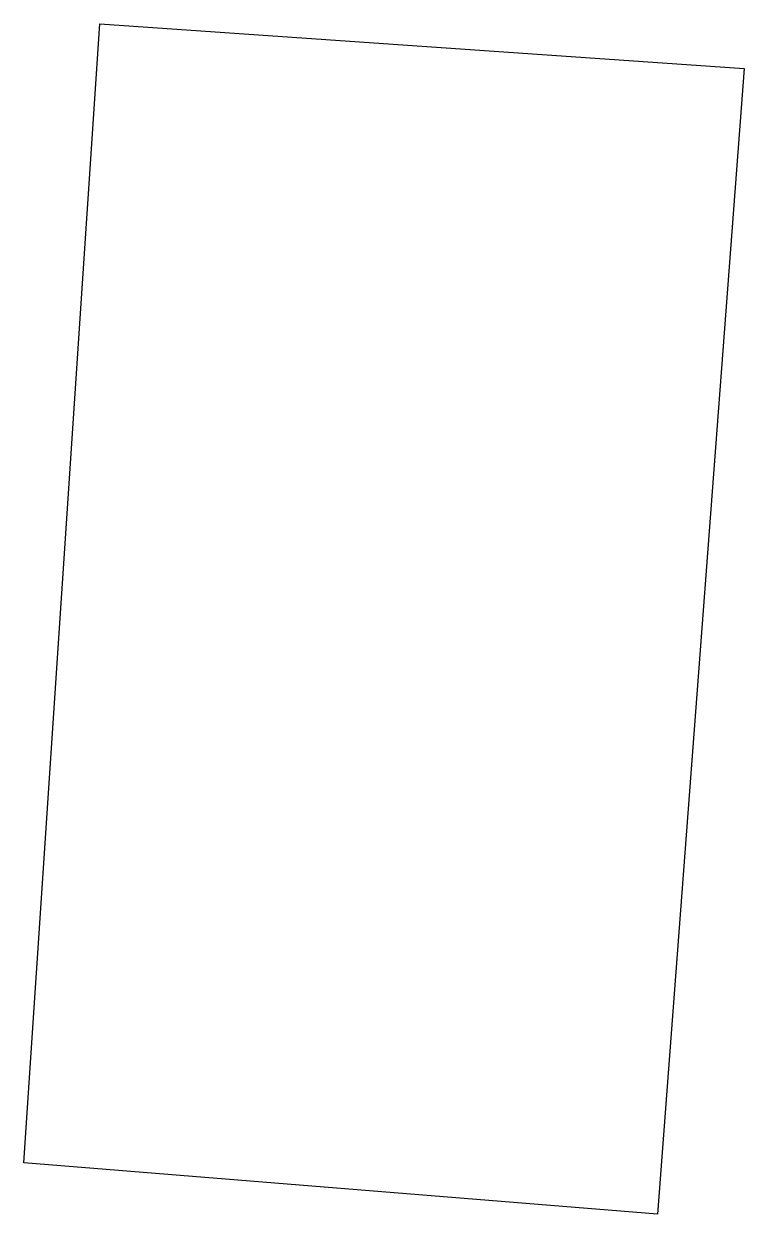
# Model space of a CAD drawing. Header units: millimetres. Extents: x 580799.7 to 580817.4, y 1343246.8 to 1343276.
import ezdxf

# ---------------------------------------------------------------- set-up
doc = ezdxf.new("R2010")
doc.units = ezdxf.units.MM

msp = doc.modelspace()

# ---------------------------------------------------------------- linework, layer by layer
at = {"elevation": 56.645, "flags": 128}
msp.add_lwpolyline([(580801.55, 1343276.029), (580817.376, 1343274.927), (580815.246, 1343246.776), (580799.681, 1343248.036)], close=True, dxfattribs=at)

doc.saveas('drawing.dxf')
